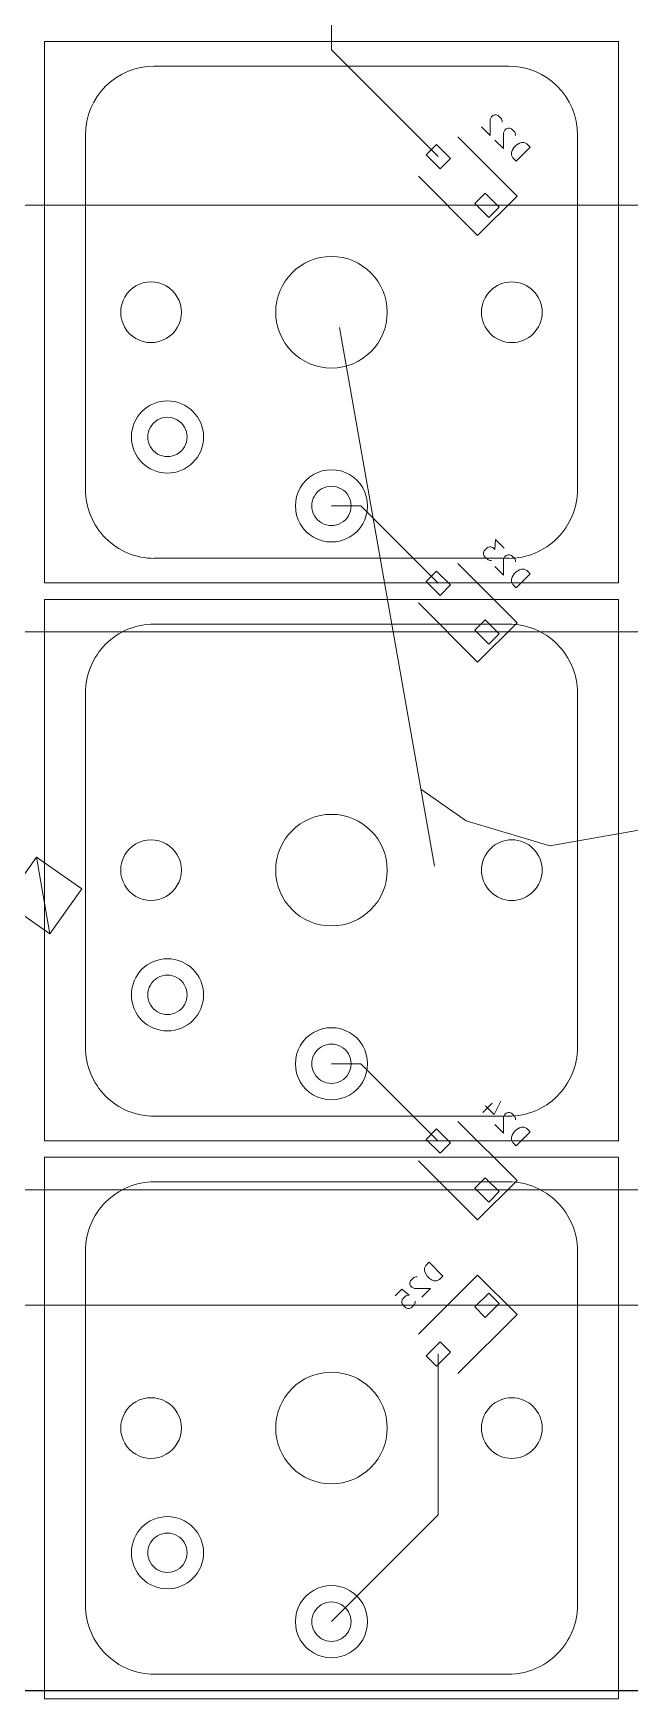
# Model space of a CAD drawing. Extents: x 0 to 220, y -90 to 1.
# Drawn here: x 71.7 to 89.9, y -89.9 to -39.2 of the extents above; entities that cross this region are included whole.
import ezdxf

# ---------------------------------------------------------------- set-up
doc = ezdxf.new("R2010")
doc.units = 0
doc.layers.get('0').update_dxf_attribs({"linetype": 'CONTINUOUS', "lineweight": 5})
doc.layers.add('Cork', color=7, linetype='CONTINUOUS', lineweight=25, true_color=0x000000)

msp = doc.modelspace()

# ---------------------------------------------------------------- linework, layer by layer
at = {"color": 7, "true_color": 0xffffff}
for points in [[(80.80756, -36.585164), (80.80756, -39.683964), (84.06638, -42.942784)], [(89.55786, -55.934884), (89.55786, -39.435044), (72.0598, -39.435044)], [(72.0598, -55.934884), (72.0598, -39.435044)], [(75.40752, -40.184344), (86.2076, -40.184344)], [(86.0171, -41.891224), (86.0171, -41.850584), (85.99678, -41.789624), (85.89518, -41.688024), (85.83422, -41.667704), (85.79358, -41.667704), (85.73262, -41.688024), (85.69198, -41.728664), (85.65134, -41.809944), (85.65134, -42.295084), (85.38972, -42.033464)], [(86.42096, -42.295084), (86.42096, -42.254444), (86.40064, -42.193484), (86.29904, -42.091884), (86.23808, -42.071564), (86.19744, -42.071564), (86.13648, -42.091884), (86.09584, -42.132524), (86.0552, -42.213804), (86.0552, -42.698944), (85.79358, -42.437324)], [(73.30948, -42.284924), (73.30948, -53.085004)], [(86.46922, -44.144204), (84.66836, -42.340804)], [(88.30818, -42.284924), (88.30818, -53.085004)], [(85.2678, -45.345624), (83.4644, -43.542224)], [(86.46922, -44.144204), (85.2678, -45.345624)], [(13.5509, -44.426144), (108.06684, -44.426144), (204.06614, -44.426144)], [(91.61018, -46.287964), (93.88348, -59.186084), (93.12402, -61.736244), (90.98788, -63.323744), (87.46998, -63.943504), (84.91728, -63.184044), (83.53806, -62.218844)], [(81.05902, -48.149784), (83.95208, -64.563264)], [(81.70926, -53.582844), (80.80756, -53.582844)], [(84.06638, -55.942504), (81.70926, -53.582844)], [(86.07552, -54.870624), (85.8139, -54.609004), (85.79358, -54.911264), (85.73262, -54.850304), (85.67166, -54.829984), (85.63102, -54.829984), (85.5726, -54.850304), (85.471, -54.951904), (85.45068, -55.012864), (85.45068, -55.053504), (85.471, -55.114464), (85.59038, -55.233844), (85.65134, -55.254164), (85.69198, -55.254164)], [(86.2076, -55.183044), (75.40752, -55.183044)], [(86.42096, -55.294804), (86.42096, -55.254164), (86.40064, -55.193204), (86.29904, -55.094144), (86.23808, -55.073824), (86.19744, -55.073824), (86.13648, -55.094144), (86.09584, -55.132244), (86.0552, -55.213524), (86.0552, -55.698664), (85.79358, -55.437044)], [(86.46922, -57.143924), (84.66836, -55.340524)], [(89.55786, -55.934884), (72.0598, -55.934884)], [(89.55786, -72.935104), (89.55786, -56.435264), (72.0598, -56.435264)], [(72.0598, -72.935104), (72.0598, -56.435264)], [(85.2678, -58.345344), (83.4644, -56.541944)], [(75.40752, -57.184564), (86.2076, -57.184564)], [(86.46922, -57.143924), (85.2678, -58.345344)], [(204.06614, -57.425864), (108.56722, -57.425864), (13.5509, -57.425864)], [(73.30948, -59.285144), (73.30948, -70.085224)], [(88.30818, -59.285144), (88.30818, -70.085224)], [(71.81596, -64.286404), (70.84822, -65.665624), (72.22744, -66.630824), (73.19518, -65.251604), (71.81596, -64.286404), (72.22744, -66.630824)], [(81.70926, -70.583064), (80.80756, -70.583064)], [(84.06638, -72.942724), (81.70926, -70.583064)], [(85.7123, -71.789564), (85.43036, -72.074044)], [(85.97646, -71.728604), (85.77326, -72.132464), (85.51164, -71.870844)], [(86.2076, -72.183264), (75.40752, -72.183264)], [(86.46922, -74.144144), (84.66836, -72.340744)], [(86.42096, -72.295024), (86.42096, -72.254384), (86.40064, -72.193424), (86.29904, -72.091824), (86.23808, -72.074044), (86.19744, -72.074044), (86.13648, -72.091824), (86.09584, -72.132464), (86.0552, -72.213744), (86.0552, -72.698884), (85.79358, -72.437264)], [(89.55786, -72.935104), (72.0598, -72.935104)], [(89.55786, -89.932784), (89.55786, -73.432944), (72.0598, -73.432944)], [(72.0598, -89.932784), (72.0598, -73.432944)], [(85.2678, -75.345564), (83.4644, -73.542164)], [(204.06614, -74.426084), (109.06506, -74.426084), (13.5509, -74.426084)], [(75.40752, -74.184784), (86.2076, -74.184784)], [(86.46922, -74.144144), (85.2678, -75.345564)], [(73.30948, -76.282824), (73.30948, -87.082904)], [(88.30818, -76.282824), (88.30818, -87.082904)], [(83.41868, -77.072764), (83.38058, -77.072764), (83.31962, -77.093084), (83.21802, -77.194684), (83.1977, -77.255644), (83.1977, -77.296284), (83.21802, -77.354704), (83.25866, -77.395344), (83.33994, -77.435984), (83.82508, -77.435984), (83.56092, -77.700144)], [(85.2678, -77.021964), (83.4644, -78.825364)], [(85.2678, -77.021964), (86.46922, -78.223384)], [(82.7532, -77.659504), (82.95386, -77.456304), (83.17738, -77.639184), (83.13674, -77.639184), (83.07578, -77.659504), (82.97418, -77.758564), (82.95386, -77.819524), (82.95386, -77.860164), (82.97418, -77.921124), (83.07578, -78.022724), (83.13674, -78.043044), (83.17738, -78.043044), (83.23834, -78.022724), (83.33994, -77.921124), (83.36026, -77.860164), (83.36026, -77.819524)], [(13.5509, -77.941444), (109.5502, -77.941444), (203.06538, -77.941444)], [(86.46922, -78.223384), (84.66836, -80.026784)], [(84.06638, -84.327004), (84.06638, -79.427344)], [(80.80756, -87.583284), (84.06638, -84.327004)], [(86.2076, -89.183484), (75.40752, -89.183484)], [(89.55786, -89.932784), (72.0598, -89.932784)]]:
    msp.add_lwpolyline(points, dxfattribs=at)
at = {"color": 3, "true_color": 0x00ff00}
for points in [[(84.438744, -42.99587), (84.120482, -43.314132), (83.696302, -42.889698), (84.014564, -42.57169)], [(85.923628, -44.480754), (85.60562, -44.799016), (85.181186, -44.374836), (85.499448, -44.056574)], [(84.438744, -55.995844), (84.120482, -56.314106), (83.696302, -55.889672), (84.014564, -55.571664)], [(85.923628, -57.480728), (85.60562, -57.79899), (85.181186, -57.37481), (85.499448, -57.056548)], [(84.438744, -72.99581), (84.120482, -73.314072), (83.696302, -72.889892), (84.014564, -72.57163)], [(85.923628, -74.480694), (85.60562, -74.798956), (85.181186, -74.374776), (85.499448, -74.056514)], [(85.60562, -77.57162), (85.923628, -77.889882), (85.499448, -78.314062), (85.181186, -77.9958)], [(84.120482, -79.056504), (84.438744, -79.374766), (84.014564, -79.798946), (83.696302, -79.480684)]]:
    msp.add_lwpolyline(points, close=True, dxfattribs=at)
at = {"color": 7, "true_color": 0xffffff}
for points in [[(86.44128, -43.082484), (86.86546, -42.658304), (86.76386, -42.556704), (86.68258, -42.516064), (86.6013, -42.516064), (86.54034, -42.536384), (86.44128, -42.597344), (86.38032, -42.658304), (86.31936, -42.759904), (86.29904, -42.820864), (86.29904, -42.902144), (86.33968, -42.980884)], [(86.44128, -56.082204), (86.86546, -55.658024), (86.76386, -55.556424), (86.68258, -55.518324), (86.6013, -55.518324), (86.54034, -55.538644), (86.44128, -55.597064), (86.38032, -55.658024), (86.31936, -55.759624), (86.29904, -55.820584), (86.29904, -55.901864), (86.33968, -55.983144)], [(86.44128, -73.082424), (86.86546, -72.658244), (86.76386, -72.556644), (86.68258, -72.518544), (86.6013, -72.518544), (86.54034, -72.536324), (86.44128, -72.597284), (86.38032, -72.658244), (86.31936, -72.759844), (86.29904, -72.820804), (86.29904, -72.902084), (86.33968, -72.980824)], [(84.20862, -77.052444), (83.78444, -76.628264), (83.68284, -76.729864), (83.6422, -76.811144), (83.6422, -76.889884), (83.66252, -76.950844), (83.72348, -77.052444), (83.78444, -77.113404), (83.8835, -77.174364), (83.94446, -77.194684), (84.02574, -77.194684), (84.10702, -77.154044)]]:
    msp.add_lwpolyline(points, close=True, dxfattribs=at)
for points in [[(75.41006, -40.18536), (74.250305, -40.185321), (73.310089, -41.125424), (73.309988, -42.285178)], [(88.309958, -42.285178), (88.309857, -41.125424), (87.369641, -40.185321), (86.209886, -40.18536)], [(79.110101, -47.685218), (79.110101, -46.746335), (79.871216, -45.985219), (80.8101, -45.985219)], [(80.8101, -45.985219), (81.748984, -45.985219), (82.510099, -46.746335), (82.510099, -47.685218)], [(74.384985, -47.685218), (74.384985, -47.354748), (74.561288, -47.049381), (74.847484, -46.884145)], [(74.847484, -46.884145), (75.13368, -46.71891), (75.486288, -46.71891), (75.772484, -46.884145)], [(75.772484, -46.884145), (76.05868, -47.049381), (76.234983, -47.354748), (76.234983, -47.685218)], [(85.384963, -47.685218), (85.384963, -47.174355), (85.799099, -46.760219), (86.309962, -46.760219)], [(86.309962, -46.760219), (86.820825, -46.760219), (87.234961, -47.174355), (87.234961, -47.685218)], [(74.847484, -48.486291), (74.561288, -48.321056), (74.384985, -48.015689), (74.384985, -47.685218)], [(76.234983, -47.685218), (76.234983, -48.015689), (76.05868, -48.321056), (75.772484, -48.486291)], [(80.8101, -49.385217), (79.871216, -49.385217), (79.110101, -48.624102), (79.110101, -47.685218)], [(82.510099, -47.685218), (82.510099, -48.624102), (81.748984, -49.385217), (80.8101, -49.385217)], [(86.309962, -48.610218), (85.799099, -48.610218), (85.384963, -48.196081), (85.384963, -47.685218)], [(87.234961, -47.685218), (87.234961, -48.196081), (86.820825, -48.610218), (86.309962, -48.610218)], [(75.772484, -48.486291), (75.486288, -48.651527), (75.13368, -48.651527), (74.847484, -48.486291)], [(74.71011, -51.485312), (74.71011, -50.877799), (75.202597, -50.385312), (75.81011, -50.385312)], [(75.81011, -50.385312), (76.417623, -50.385312), (76.91011, -50.877799), (76.91011, -51.485312)], [(75.210111, -51.485312), (75.210111, -51.270953), (75.32447, -51.072878), (75.510111, -50.965698)], [(75.510111, -50.965698), (75.695751, -50.858519), (75.924469, -50.858519), (76.110109, -50.965698)], [(76.110109, -50.965698), (76.29575, -51.072878), (76.410109, -51.270953), (76.410109, -51.485312)], [(75.81011, -52.585313), (75.202597, -52.585313), (74.71011, -52.092826), (74.71011, -51.485312)], [(75.510111, -52.004927), (75.32447, -51.897747), (75.210111, -51.699671), (75.210111, -51.485312)], [(76.91011, -51.485312), (76.91011, -52.092826), (76.417623, -52.585313), (75.81011, -52.585313)], [(76.410109, -51.485312), (76.410109, -51.699671), (76.29575, -51.897747), (76.110109, -52.004927)], [(76.110109, -52.004927), (75.924469, -52.112106), (75.695751, -52.112106), (75.510111, -52.004927)], [(79.7101, -53.585384), (79.7101, -53.192392), (79.919759, -52.829252), (80.2601, -52.632756)], [(80.2601, -52.632756), (80.600441, -52.43626), (81.019759, -52.43626), (81.3601, -52.632756)], [(81.3601, -52.632756), (81.700441, -52.829252), (81.9101, -53.192392), (81.9101, -53.585384)], [(73.309988, -53.085258), (73.309969, -53.642238), (73.53122, -54.17641), (73.925064, -54.570254)], [(80.210101, -53.585384), (80.210101, -53.371025), (80.32446, -53.17295), (80.510101, -53.06577)], [(80.510101, -53.06577), (80.695741, -52.958591), (80.924459, -52.958591), (81.110099, -53.06577)], [(81.110099, -53.06577), (81.29574, -53.17295), (81.410099, -53.371025), (81.410099, -53.585384)], [(87.694882, -54.570254), (88.088726, -54.17641), (88.309977, -53.642238), (88.309958, -53.085258)], [(80.2601, -54.538013), (79.919759, -54.341516), (79.7101, -53.978377), (79.7101, -53.585384)], [(80.510101, -54.104999), (80.32446, -53.997819), (80.210101, -53.799743), (80.210101, -53.585384)], [(81.410099, -53.585384), (81.410099, -53.799743), (81.29574, -53.997819), (81.110099, -54.104999)], [(81.9101, -53.585384), (81.9101, -53.978377), (81.700441, -54.341516), (81.3601, -54.538013)], [(81.110099, -54.104999), (80.924459, -54.212178), (80.695741, -54.212178), (80.510101, -54.104999)], [(73.925064, -54.570254), (74.318908, -54.964098), (74.85308, -55.185349), (75.41006, -55.18533)], [(81.3601, -54.538013), (81.019759, -54.734509), (80.600441, -54.734509), (80.2601, -54.538013)], [(86.209886, -55.18533), (86.766866, -55.185349), (87.301038, -54.964098), (87.694882, -54.570254)], [(75.41006, -57.185326), (74.85308, -57.185307), (74.318908, -57.406558), (73.925064, -57.800402)], [(87.694882, -57.800402), (87.301038, -57.406558), (86.766866, -57.185307), (86.209886, -57.185326)], [(73.925064, -57.800402), (73.53122, -58.194246), (73.309969, -58.728419), (73.309988, -59.285398)], [(88.309958, -59.285398), (88.309977, -58.728419), (88.088726, -58.194246), (87.694882, -57.800402)], [(79.110101, -64.685184), (79.110101, -63.746301), (79.871216, -62.985185), (80.8101, -62.985185)], [(80.8101, -62.985185), (81.748984, -62.985185), (82.510099, -63.746301), (82.510099, -64.685184)], [(74.384985, -64.685184), (74.384985, -64.354714), (74.561288, -64.049347), (74.847484, -63.884111)], [(74.847484, -63.884111), (75.13368, -63.718876), (75.486288, -63.718876), (75.772484, -63.884111)], [(75.772484, -63.884111), (76.05868, -64.049347), (76.234983, -64.354714), (76.234983, -64.685184)], [(85.384963, -64.685184), (85.384963, -64.174321), (85.799099, -63.760185), (86.309962, -63.760185)], [(86.309962, -63.760185), (86.820825, -63.760185), (87.234961, -64.174321), (87.234961, -64.685184)], [(74.847484, -65.486257), (74.561288, -65.321022), (74.384985, -65.015655), (74.384985, -64.685184)], [(76.234983, -64.685184), (76.234983, -65.015655), (76.05868, -65.321022), (75.772484, -65.486257)], [(80.8101, -66.385183), (79.871216, -66.385183), (79.110101, -65.624068), (79.110101, -64.685184)], [(82.510099, -64.685184), (82.510099, -65.624068), (81.748984, -66.385183), (80.8101, -66.385183)], [(86.309962, -65.610184), (85.799099, -65.610184), (85.384963, -65.196047), (85.384963, -64.685184)], [(87.234961, -64.685184), (87.234961, -65.196047), (86.820825, -65.610184), (86.309962, -65.610184)], [(75.772484, -65.486257), (75.486288, -65.651493), (75.13368, -65.651493), (74.847484, -65.486257)], [(74.71011, -68.485278), (74.71011, -67.877765), (75.202597, -67.385278), (75.81011, -67.385278)], [(75.81011, -67.385278), (76.417623, -67.385278), (76.91011, -67.877765), (76.91011, -68.485278)], [(75.210111, -68.485278), (75.210111, -68.270919), (75.32447, -68.072844), (75.510111, -67.965664)], [(75.510111, -67.965664), (75.695751, -67.858485), (75.924469, -67.858485), (76.110109, -67.965664)], [(76.110109, -67.965664), (76.29575, -68.072844), (76.410109, -68.270919), (76.410109, -68.485278)], [(75.81011, -69.585279), (75.202597, -69.585279), (74.71011, -69.092792), (74.71011, -68.485278)], [(75.510111, -69.004893), (75.32447, -68.897713), (75.210111, -68.699637), (75.210111, -68.485278)], [(76.91011, -68.485278), (76.91011, -69.092792), (76.417623, -69.585279), (75.81011, -69.585279)], [(76.410109, -68.485278), (76.410109, -68.699637), (76.29575, -68.897713), (76.110109, -69.004893)], [(76.110109, -69.004893), (75.924469, -69.112072), (75.695751, -69.112072), (75.510111, -69.004893)], [(80.2601, -69.632722), (80.600441, -69.436226), (81.019759, -69.436226), (81.3601, -69.632722)], [(79.7101, -70.58535), (79.7101, -70.192358), (79.919759, -69.829218), (80.2601, -69.632722)], [(80.510101, -70.065736), (80.695741, -69.958557), (80.924459, -69.958557), (81.110099, -70.065736)], [(81.3601, -69.632722), (81.700441, -69.829218), (81.9101, -70.192358), (81.9101, -70.58535)], [(73.309988, -70.085224), (73.309969, -70.642204), (73.53122, -71.176376), (73.925064, -71.57022)], [(80.210101, -70.58535), (80.210101, -70.370991), (80.32446, -70.172916), (80.510101, -70.065736)], [(81.110099, -70.065736), (81.29574, -70.172916), (81.410099, -70.370991), (81.410099, -70.58535)], [(87.694882, -71.57022), (88.088726, -71.176376), (88.309977, -70.642204), (88.309958, -70.085224)], [(80.2601, -71.537979), (79.919759, -71.341482), (79.7101, -70.978343), (79.7101, -70.58535)], [(80.510101, -71.104965), (80.32446, -70.997785), (80.210101, -70.799709), (80.210101, -70.58535)], [(81.410099, -70.58535), (81.410099, -70.799709), (81.29574, -70.997785), (81.110099, -71.104965)], [(81.9101, -70.58535), (81.9101, -70.978343), (81.700441, -71.341482), (81.3601, -71.537979)], [(81.3601, -71.537979), (81.019759, -71.734475), (80.600441, -71.734475), (80.2601, -71.537979)], [(81.110099, -71.104965), (80.924459, -71.212144), (80.695741, -71.212144), (80.510101, -71.104965)], [(73.925064, -71.57022), (74.318908, -71.964064), (74.85308, -72.185315), (75.41006, -72.185296)], [(86.209886, -72.185296), (86.766866, -72.185315), (87.301038, -71.964064), (87.694882, -71.57022)], [(75.41006, -74.185292), (74.85308, -74.185273), (74.318908, -74.406524), (73.925064, -74.800368)], [(87.694882, -74.800368), (87.301038, -74.406524), (86.766866, -74.185273), (86.209886, -74.185292)], [(73.925064, -74.800368), (73.53122, -75.194212), (73.309969, -75.728385), (73.309988, -76.285364)], [(88.309958, -76.285364), (88.309977, -75.728385), (88.088726, -75.194212), (87.694882, -74.800368)], [(79.110101, -81.685404), (79.110101, -80.746521), (79.871216, -79.985405), (80.8101, -79.985405)], [(80.8101, -79.985405), (81.748984, -79.985405), (82.510099, -80.746521), (82.510099, -81.685404)], [(74.384985, -81.685404), (74.384985, -81.354934), (74.561288, -81.049567), (74.847484, -80.884331)], [(74.847484, -80.884331), (75.13368, -80.719096), (75.486288, -80.719096), (75.772484, -80.884331)], [(75.772484, -80.884331), (76.05868, -81.049567), (76.234983, -81.354934), (76.234983, -81.685404)], [(85.384963, -81.685404), (85.384963, -81.174541), (85.799099, -80.760405), (86.309962, -80.760405)], [(86.309962, -80.760405), (86.820825, -80.760405), (87.234961, -81.174541), (87.234961, -81.685404)], [(74.847484, -82.486477), (74.561288, -82.321242), (74.384985, -82.015875), (74.384985, -81.685404)], [(76.234983, -81.685404), (76.234983, -82.015875), (76.05868, -82.321242), (75.772484, -82.486477)], [(80.8101, -83.385403), (79.871216, -83.385403), (79.110101, -82.624288), (79.110101, -81.685404)], [(82.510099, -81.685404), (82.510099, -82.624288), (81.748984, -83.385403), (80.8101, -83.385403)], [(86.309962, -82.610404), (85.799099, -82.610404), (85.384963, -82.196267), (85.384963, -81.685404)], [(87.234961, -81.685404), (87.234961, -82.196267), (86.820825, -82.610404), (86.309962, -82.610404)], [(75.772484, -82.486477), (75.486288, -82.651713), (75.13368, -82.651713), (74.847484, -82.486477)], [(74.71011, -85.485244), (74.71011, -84.877731), (75.202597, -84.385244), (75.81011, -84.385244)], [(75.81011, -84.385244), (76.417623, -84.385244), (76.91011, -84.877731), (76.91011, -85.485244)], [(75.210111, -85.485244), (75.210111, -85.270885), (75.32447, -85.07281), (75.510111, -84.96563)], [(75.510111, -84.96563), (75.695751, -84.858451), (75.924469, -84.858451), (76.110109, -84.96563)], [(76.110109, -84.96563), (76.29575, -85.07281), (76.410109, -85.270885), (76.410109, -85.485244)], [(75.81011, -86.585245), (75.202597, -86.585245), (74.71011, -86.092758), (74.71011, -85.485244)], [(75.510111, -86.004859), (75.32447, -85.897679), (75.210111, -85.699603), (75.210111, -85.485244)], [(76.91011, -85.485244), (76.91011, -86.092758), (76.417623, -86.585245), (75.81011, -86.585245)], [(76.410109, -85.485244), (76.410109, -85.699603), (76.29575, -85.897679), (76.110109, -86.004859)], [(76.110109, -86.004859), (75.924469, -86.112038), (75.695751, -86.112038), (75.510111, -86.004859)], [(79.7101, -87.585316), (79.7101, -87.192324), (79.919759, -86.829184), (80.2601, -86.632688)], [(80.2601, -86.632688), (80.600441, -86.436192), (81.019759, -86.436192), (81.3601, -86.632688)], [(81.3601, -86.632688), (81.700441, -86.829184), (81.9101, -87.192324), (81.9101, -87.585316)], [(73.309988, -87.08519), (73.309969, -87.64217), (73.53122, -88.176342), (73.925064, -88.570186)], [(80.210101, -87.585316), (80.210101, -87.370957), (80.32446, -87.172882), (80.510101, -87.065702)], [(80.510101, -87.065702), (80.695741, -86.958523), (80.924459, -86.958523), (81.110099, -87.065702)], [(81.110099, -87.065702), (81.29574, -87.172882), (81.410099, -87.370957), (81.410099, -87.585316)], [(87.694882, -88.570186), (88.088726, -88.176342), (88.309977, -87.64217), (88.309958, -87.08519)], [(80.2601, -88.537945), (79.919759, -88.341448), (79.7101, -87.978309), (79.7101, -87.585316)], [(80.510101, -88.104931), (80.32446, -87.997751), (80.210101, -87.799675), (80.210101, -87.585316)], [(81.410099, -87.585316), (81.410099, -87.799675), (81.29574, -87.997751), (81.110099, -88.104931)], [(81.9101, -87.585316), (81.9101, -87.978309), (81.700441, -88.341448), (81.3601, -88.537945)], [(81.110099, -88.104931), (80.924459, -88.21211), (80.695741, -88.21211), (80.510101, -88.104931)], [(73.925064, -88.570186), (74.318908, -88.96403), (74.85308, -89.185281), (75.41006, -89.185262)], [(81.3601, -88.537945), (81.019759, -88.734441), (80.600441, -88.734441), (80.2601, -88.537945)], [(86.209886, -89.185262), (86.766866, -89.185281), (87.301038, -88.96403), (87.694882, -88.570186)]]:
    msp.add_open_spline(points, degree=3, dxfattribs=at)
at = {"layer": 'Cork', "color": 7, "true_color": 0xffffff}
msp.add_lwpolyline([(3.30962, -89.683864), (212.30844, -89.683864)], dxfattribs=at)

doc.saveas('drawing.dxf')
